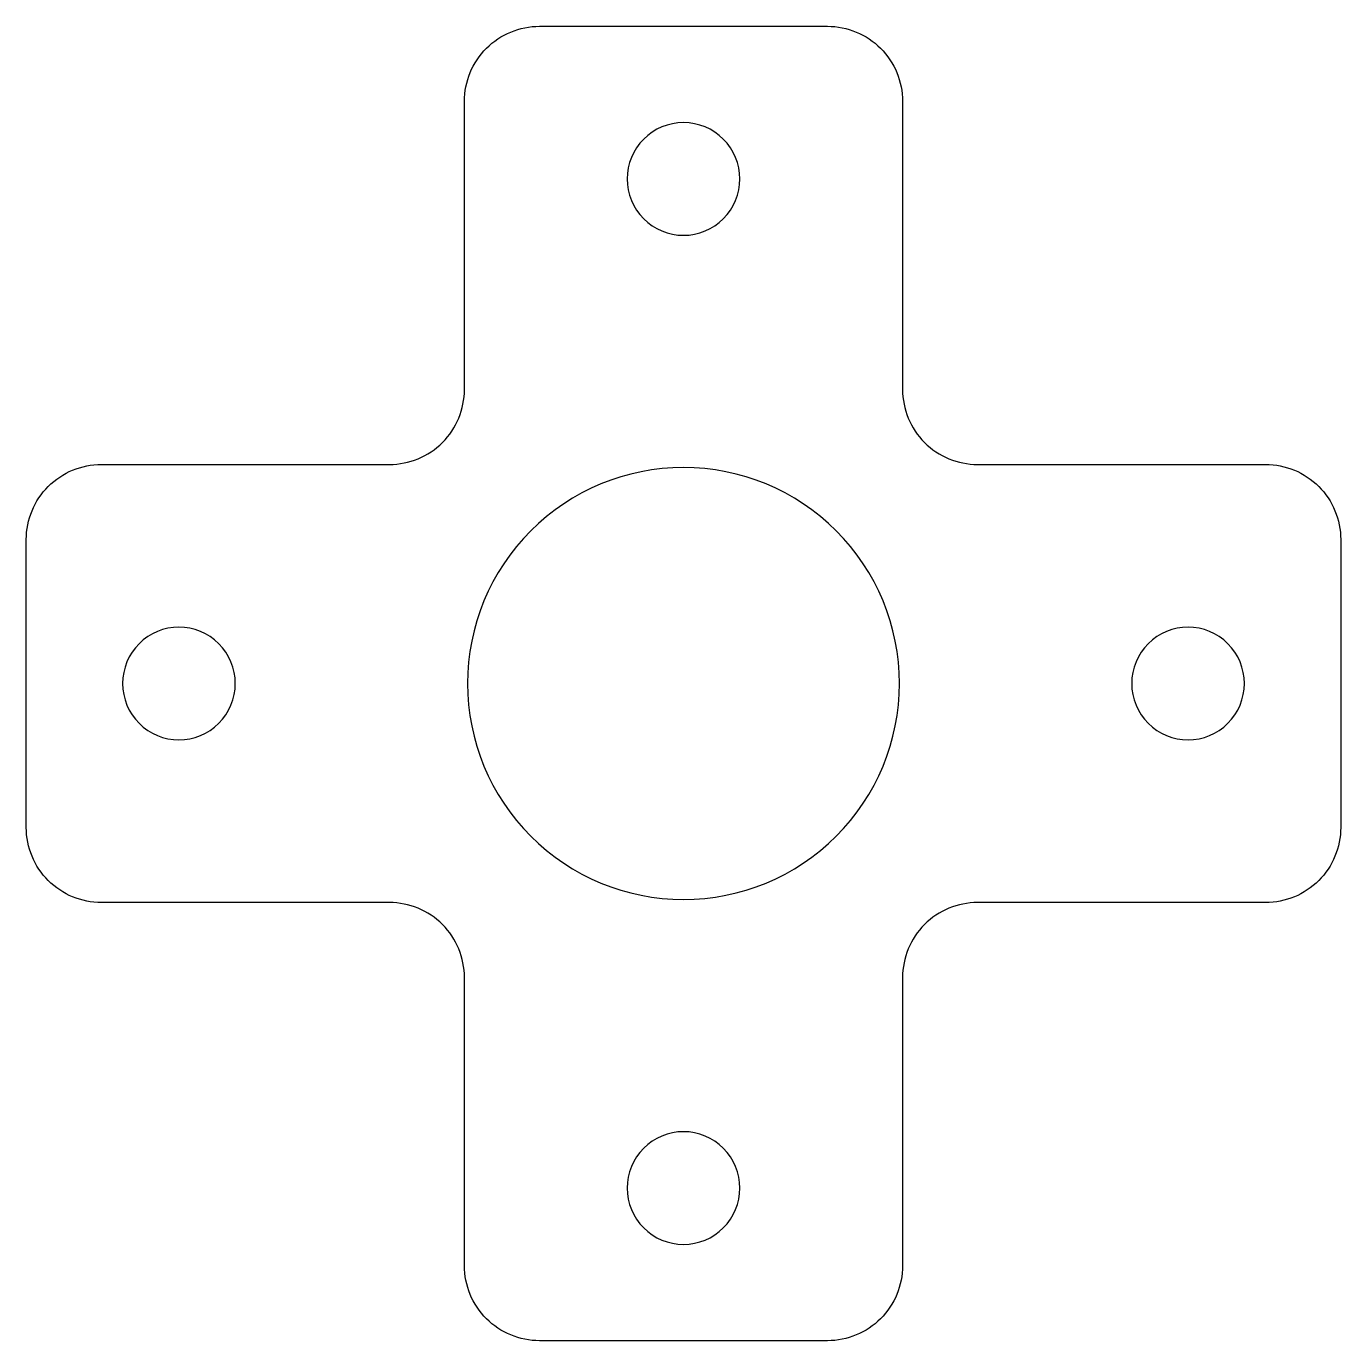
# Model space of a CAD drawing. Extents: x 0 to 35, y 0 to 35.
import ezdxf

# ---------------------------------------------------------------- set-up
doc = ezdxf.new("R2010")
doc.units = 0
doc.layers.add('CAMADA_1', color=18, linetype='CONTINUOUS')

msp = doc.modelspace()

# ---------------------------------------------------------------- linework, layer by layer
at = {"layer": 'CAMADA_1'}
for points in [[(0, 13.667), (0, 21.333, -0.414214), (2, 23.333), (9.667, 23.333, 0.414214), (11.667, 25.333), (11.667, 33, -0.414214), (13.667, 35), (21.333, 35, -0.414214), (23.333, 33), (23.333, 25.333, 0.414214), (25.333, 23.333), (33, 23.333, -0.414214), (35, 21.333), (35, 13.667, -0.414214), (33, 11.667), (25.333, 11.667, 0.414214), (23.333, 9.667), (23.333, 2, -0.414214), (21.333, 0), (13.667, 0, -0.414214), (11.667, 2), (11.667, 9.667, 0.414214), (9.667, 11.667), (2, 11.667, -0.414214)], [(17.5, 32.435, 0.414214), (16, 30.935, 0.414214), (17.5, 29.435, 0.414214), (19, 30.935, 0.414214)], [(17.5, 23.25, 0.414214), (11.75, 17.5, 0.414214), (17.5, 11.75, 0.414214), (23.25, 17.5, 0.414214)], [(4.065, 19, 0.414214), (2.565, 17.5, 0.414214), (4.065, 16, 0.414214), (5.565, 17.5, 0.414214)], [(30.935, 19, 0.414214), (29.435, 17.5, 0.414214), (30.935, 16, 0.414214), (32.435, 17.5, 0.414214)], [(17.5, 5.565, 0.414214), (16, 4.065, 0.414214), (17.5, 2.565, 0.414214), (19, 4.065, 0.414214)]]:
    msp.add_lwpolyline(points, format="xyb", close=True, dxfattribs=at)

doc.saveas('drawing.dxf')
